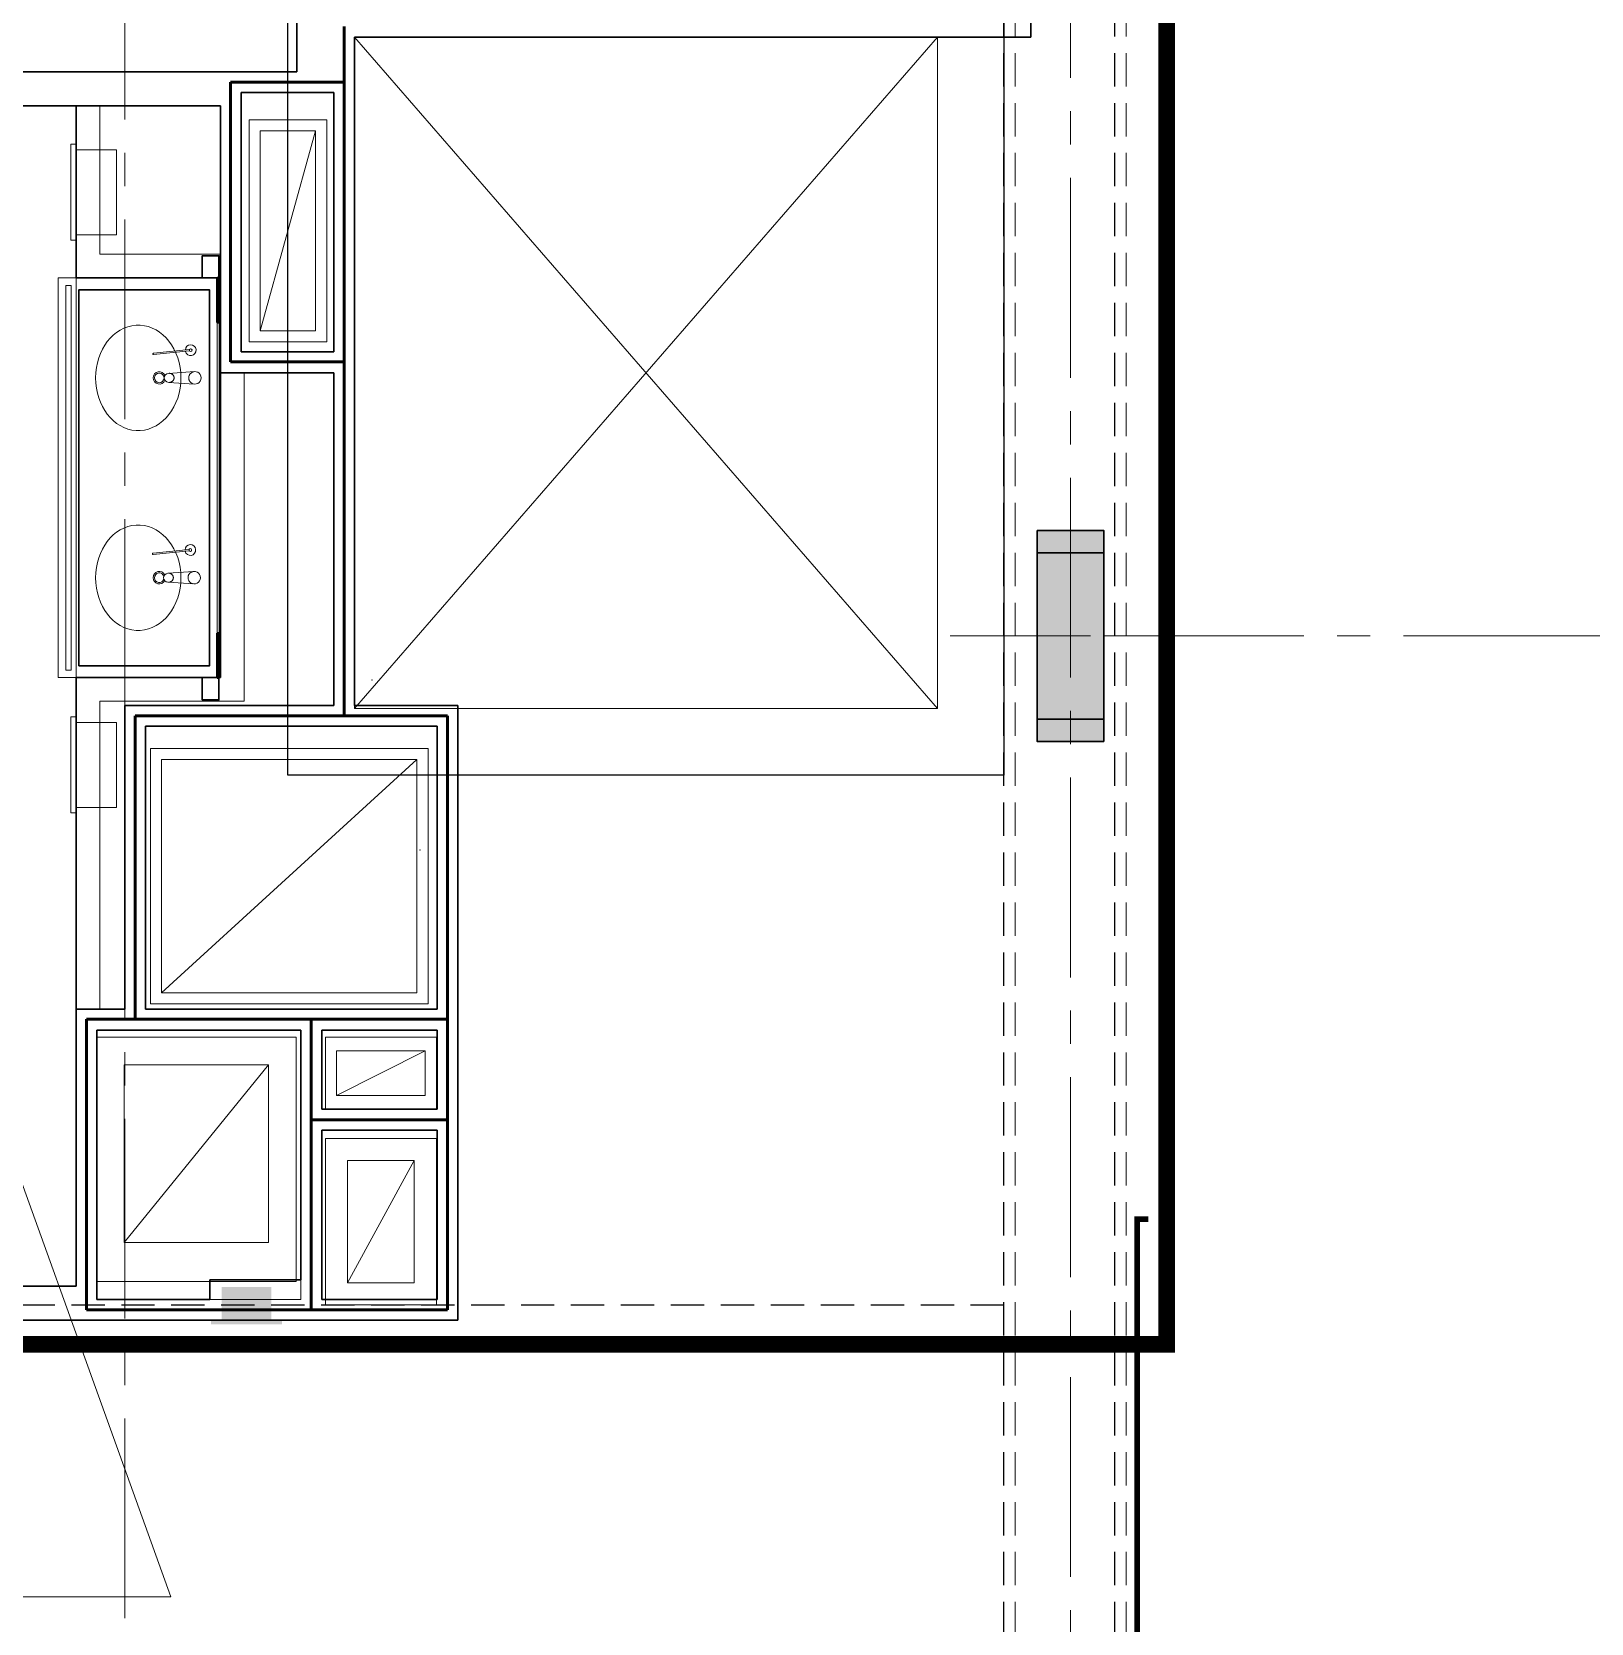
# Model space of a CAD drawing. Header units: inches. Extents: x -26012 to 27, y -11337 to 2082.
# Drawn here: x -23408.1 to -23127.2, y 489.3 to 776 of the extents above; entities that cross this region are included whole.
import ezdxf

# ---------------------------------------------------------------- set-up
doc = ezdxf.new("R2010")
doc.units = ezdxf.units.IN
doc.header["$LTSCALE"] = 48
doc.header["$MEASUREMENT"] = 0
for name, pattern in [('A106$0$DGN Style 3', [333.675049, 238.33932, -95.335728]), ('A106$0$DGN Style 5', [1334.700194, 572.014369, -762.685825]), ('A605$0$HIDDEN2', [0.1875, 0.125, -0.0625]), ('A_Column Grid$0$CENTER2', [1.125, 0.75, -0.125, 0.125, -0.125]), ('Core Callout Boundary$0$DASHED2', [0.375, 0.25, -0.125]), ('NB - 13th_Penthouse_plan$0$HIDDEN2', [0.1875, 0.125, -0.0625])]:
    doc.linetypes.add(name, pattern=pattern)
for name, color, linetype in [('A106$0$A-ANNO-PATT-6-12', 8, 'Continuous'), ('A106$0$A-AREA-IDEN', 8, 'Continuous'), ('A106$0$A-COLS-COL6-12', 8, 'Continuous'), ('A106$0$A-COUNTER', 8, 'Continuous'), ('A106$0$A-EQPM-FEC', 8, 'Continuous'), ('A106$0$A-FLOR-LEVL', 8, 'Continuous'), ('A106$0$A-FLOR-OPENING', 8, 'Continuous'), ('A106$0$A-FLOR-PFIX', 8, 'Continuous'), ('A106$0$A-FLOR-SPCL', 8, 'Continuous'), ('A106$0$A-FLOR-STRCT-6-12', 8, 'Continuous'), ('A106$0$A-HVAC-RDFF', 8, 'Continuous'), ('A106$0$A-WALL-FULL-INTR', 8, 'Continuous'), ('A106$0$bc105-11 - A-WALL-FIRE', 8, 'Continuous'), ('A106$0$Level 30', 8, 'Continuous'), ('A605$0$A-ANNO-PATT-1-5', 8, 'Continuous'), ('A605$0$A-CLNG-MECH-SUPP', 8, 'Continuous'), ('A605$0$A-COLS-COL1-5', 8, 'Continuous'), ('A605$0$A-EQPM-FEC', 8, 'Continuous'), ('A605$0$A-FLOR-LEVL', 8, 'Continuous'), ('A605$0$A-GRID-COLS', 8, 'Continuous'), ('A605$0$A-WALL-GLASS-8-11', 8, 'Continuous'), ('A605$0$bc105-11 - Level 30', 8, 'Continuous'), ('A605$0$stcbeams', 8, 'A605$0$HIDDEN2'), ('A_Column Grid$0$A-GRID-GRD1-15', 8, 'A_Column Grid$0$CENTER2'), ('Core Callout Boundary$0$A-Detl-Iden', 6, 'Continuous'), ('NB - 13th_Penthouse_plan$0$stcbeams', 1, 'NB - 13th_Penthouse_plan$0$HIDDEN2'), ('NB - 13th_Penthouse_plan$0$STDROPS', 1, 'NB - 13th_Penthouse_plan$0$HIDDEN2'), ('NB - 13th_Penthouse_plan$0$STPJ', 1, 'NB - 13th_Penthouse_plan$0$HIDDEN2'), ('XREF', 8, 'Continuous')]:
    doc.layers.add(name, color=color, linetype=linetype)

# ---------------------------------------------------------------- blocks, each defined once
blk = doc.blocks.new('*U323')
at = {"layer": 'A106$0$A-EQPM-FEC', "linetype": 'Continuous', "lineweight": 13}
blk.add_hatch(color=256, dxfattribs=at).paths.add_polyline_path([(-6.38, -3.25), (-6.38, -2.5), (-4.5, -2.5), (-4.5, 3.5), (4.5, 3.5), (4.5, -2.5), (6.37, -2.5), (6.37, -3.25)])
blk.add_line((-6.38, -2.5), (6.37, -2.5), dxfattribs=at)
blk = doc.blocks.new('*U325')
at = {"layer": 'A106$0$A-FLOR-STRCT-6-12', "linetype": 'A106$0$DGN Style 3', "lineweight": 0}
for p, q in [((-52.54, -60.49), (52.46, 60.49)), ((52.46, -60.49), (-52.54, 60.49))]:
    blk.add_line(p, q, dxfattribs=at)
at = {"layer": 'A106$0$A-FLOR-STRCT-6-12', "linetype": 'A106$0$DGN Style 3', "lineweight": 13}
blk.add_3dface([(-52.54, 60.49), (52.46, 60.49), (52.46, -60.49), (-52.54, -60.49)], dxfattribs=at)
blk = doc.blocks.new('*U382')
at = {"layer": 'A106$0$A-FLOR-SPCL', "linetype": 'Continuous', "lineweight": 13}
for p, q in [((-1.81, 9.2), (-2.75, 9.2)), ((-2.75, -8.11), (-2.75, 9.2)), ((-1.81, -8.11), (-1.81, 9.2)), ((5.44, 8.2), (-1.81, 8.2)), ((-1.81, -8.11), (-2.75, -8.11))]:
    blk.add_line(p, q, dxfattribs=at)
blk = doc.blocks.new('*U381')
at = {"layer": 'A106$0$A-FLOR-SPCL', "linetype": 'Continuous', "lineweight": 13}
for q in [(3.53, 8.71), (-3.72, -6.6)]:
    blk.add_line((3.53, -6.6), q, dxfattribs=at)
blk.add_blockref('*U382', (-1.91, 0.51), dxfattribs=at)
blk = doc.blocks.new('*U393')
at = {"layer": 'A106$0$A-FLOR-PFIX', "linetype": 'Continuous', "lineweight": 13}
for p, q in [((-3.96, -0.17), (2.55, 0.49)), ((-3.94, -0.42), (2.56, 0.24))]:
    blk.add_line(p, q, dxfattribs=at)
for centre, major_axis, start_param, end_param in [((2.76, 0.38), (0.187, -0.966), 4.749388, 10.782456), ((-3.95, -0.3), (-0.023, 0.121), 6.195472, 9.337065)]:
    blk.add_ellipse(centre, major_axis=major_axis, ratio=0.97753, start_param=start_param, end_param=end_param, dxfattribs=at)
at = {"layer": 'A106$0$A-FLOR-PFIX', "linetype": 'Continuous', "lineweight": 13, "extrusion": (0, 0, -1)}
blk.add_ellipse((2.76, 0.38), major_axis=(-0.047, 0.242), ratio=0.97753, dxfattribs=at)
blk = doc.blocks.new('*U394')
at = {"layer": 'A106$0$A-FLOR-PFIX', "linetype": 'Continuous', "lineweight": 13}
for p, q in [((-3.96, -0.17), (2.55, 0.49)), ((-3.94, -0.42), (2.56, 0.24))]:
    blk.add_line(p, q, dxfattribs=at)
for centre, major_axis, start_param, end_param in [((2.76, 0.38), (0.187, -0.966), 4.749388, 10.782456), ((-3.95, -0.3), (-0.023, 0.121), 6.195472, 9.337065)]:
    blk.add_ellipse(centre, major_axis=major_axis, ratio=0.97753, start_param=start_param, end_param=end_param, dxfattribs=at)
at = {"layer": 'A106$0$A-FLOR-PFIX', "linetype": 'Continuous', "lineweight": 13, "extrusion": (0, 0, -1)}
blk.add_ellipse((2.76, 0.38), major_axis=(-0.047, 0.242), ratio=0.97753, dxfattribs=at)
blk = doc.blocks.new('*U395')
at = {"layer": 'A106$0$Level 30', "linetype": 'Continuous', "lineweight": 40}
for p, q in [((-0.16, -0.86), (0.16, -0.86)), ((-0.16, -8.89), (-0.16, -0.86)), ((0.16, -0.86), (0.16, -8.89)), ((0.16, -8.89), (-0.16, -8.89))]:
    blk.add_line(p, q, dxfattribs=at)
blk = doc.blocks.new('*U396')
at = {"layer": 'A106$0$Level 30', "linetype": 'Continuous', "lineweight": 40}
for p, q in [((0.16, 4.02), (-0.16, 4.02)), ((-0.16, 4.02), (-0.16, -4.02)), ((0.16, -4.02), (0.16, 4.02)), ((-0.16, -4.02), (0.16, -4.02))]:
    blk.add_line(p, q, dxfattribs=at)
blk = doc.blocks.new('*U402')
at = {"layer": 'A106$0$A-FLOR-SPCL', "linetype": 'Continuous', "lineweight": 13}
for p, q in [((-1.81, 8.11), (-2.75, 8.11)), ((-2.75, 8.11), (-2.75, -9.2)), ((-1.81, 8.11), (-1.81, -9.2)), ((5.44, -8.2), (-1.81, -8.2)), ((-1.81, -9.2), (-2.75, -9.2))]:
    blk.add_line(p, q, dxfattribs=at)
blk = doc.blocks.new('*U401')
at = {"layer": 'A106$0$A-FLOR-SPCL', "linetype": 'Continuous', "lineweight": 13}
for q in [(-3.72, 6.6), (3.53, -8.71)]:
    blk.add_line((3.53, 6.6), q, dxfattribs=at)
blk.add_blockref('*U402', (-1.91, -0.51), dxfattribs=at)
blk = doc.blocks.new('*U369')
at = {"layer": 'A106$0$A-COUNTER', "linetype": 'Continuous', "lineweight": 30, "extrusion": (-1.35827e-43, -6.15442e-35, -1), "flags": 128}
blk.add_lwpolyline([(1146, 68), (1334, 68), (1334, 610), (1146, 610), (1146, 68)], dxfattribs=at)
at = {"layer": 'A106$0$A-FLOR-PFIX', "linetype": 'Continuous', "lineweight": 13}
for p, q in [((-1275, 489.5), (-1312.6, 492)), ((-1275, 476.5), (-1312.6, 474)), ((-1274, 201.5), (-1311.6, 204)), ((-1274, 188.5), (-1311.6, 186))]:
    blk.add_line(p, q, dxfattribs=at)
for centre in [(-1313.2, 483), (-1312.2, 195)]:
    blk.add_arc(centre, 8.99, 86.2194, 273.7806, dxfattribs=at)
at = {"layer": 'A106$0$A-FLOR-PFIX', "linetype": 'A106$0$DGN Style 5', "lineweight": 0}
for centre in [(-1313.2, 483), (-1312.2, 195)]:
    blk.add_arc(centre, 8.99, 285.9103, 86.2194, dxfattribs=at)
at = {"layer": 'A106$0$A-FLOR-PFIX', "linetype": 'Continuous', "lineweight": 13}
for centre, major_axis, ratio, start_param, end_param in [((-1231.5, 483), (0, 76), 0.809169, 1.671656, 7.753122), ((-1276, 483), (-7.11, 0), 0.92221, 1.713861, 4.569325), ((-1231.5, 195), (0, 76), 0.809169, 1.671829, 7.752253), ((-1275, 195), (-7.11, 0), 0.92221, 1.713861, 4.569325)]:
    blk.add_ellipse(centre, major_axis=major_axis, ratio=ratio, start_param=start_param, end_param=end_param, dxfattribs=at)
at = {"layer": 'A106$0$A-FLOR-PFIX', "linetype": 'A106$0$DGN Style 5', "lineweight": 13}
for centre in [(-1231.5, 483), (-1231.5, 195)]:
    blk.add_ellipse(centre, major_axis=(0, 76), ratio=0.809169, start_param=1.470832, end_param=1.671656, dxfattribs=at)
at = {"layer": 'A106$0$A-FLOR-PFIX', "linetype": 'A106$0$DGN Style 5', "lineweight": 0}
for centre in [(-1276, 483), (-1275, 195)]:
    blk.add_ellipse(centre, major_axis=(-7.11, 0), ratio=0.92221, start_param=4.712389, end_param=7.853982, dxfattribs=at)
at = {"layer": 'A106$0$A-FLOR-PFIX', "linetype": 'Continuous', "lineweight": 0}
for centre, major_axis, start_param, end_param in [((-1261.8, 483), (0, -9), 5.098152, 10.610762), ((-1261.8, 483), (0, -7), 4.747561, 10.996484), ((-1261.8, 195), (0, -9), 5.208291, 10.500675), ((-1261.8, 195), (0, -7), 5.027949, 10.681021)]:
    blk.add_ellipse(centre, major_axis=major_axis, ratio=0.97753, start_param=start_param, end_param=end_param, dxfattribs=at)
at = {"layer": 'A106$0$A-WALL-FULL-INTR', "linetype": 'Continuous', "lineweight": 30}
for p, q in [((-656, 875), (-1142, 875)), ((-1142, 627), (-1142, 875)), ((-1350, 51), (-1350, 627)), ((-1142, 627), (-1350, 627)), ((-1142, 51), (-1350, 51)), ((-1142, 51), (-1142, -826)), ((-656, -826), (-1142, -826)), ((-1142, -875), (-360, -875))]:
    blk.add_line(p, q, dxfattribs=at)
for points in [[(-1323.8, 627), (-1323.8, 659), (-1347.8, 659), (-1347.8, 627)], [(-1323.8, 51), (-1323.8, 19), (-1347.8, 19), (-1347.8, 51)]]:
    blk.add_3dface(points, dxfattribs=at)
at = {"layer": 'A106$0$Level 30', "linetype": 'Continuous', "lineweight": 13}
blk.add_3dface([(-1345.3, 115.8), (-1348, 115.8), (-1348, 562.2), (-1345.3, 562.2)], dxfattribs=at)
at = {"layer": 'A106$0$A-FLOR-PFIX', "linetype": 'Continuous', "lineweight": 13, "extrusion": (0, 0, -1), "xscale": 8, "yscale": 8, "zscale": 8}
for name, p in [('*U393', (1285, 519.9)), ('*U394', (1284.5, 231.9))]:
    blk.add_blockref(name, p, dxfattribs=at)
at = {"layer": 'A106$0$A-FLOR-SPCL', "linetype": 'Continuous', "lineweight": 13, "extrusion": (0, 0, -1), "xscale": 8, "yscale": 8, "zscale": 8}
for name, p in [('*U381', (1171.7, 742)), ('*U401', (1171.7, -66.3))]:
    blk.add_blockref(name, p, dxfattribs=at)
at = {"layer": 'A106$0$Level 30', "linetype": 'Continuous', "lineweight": 40, "extrusion": (0, 0, -1), "xscale": 8, "yscale": 8, "zscale": 8}
for name, p in [('*U395', (1346.6, 633.9)), ('*U396', (1346.6, 83.1))]:
    blk.add_blockref(name, p, dxfattribs=at)
blk = doc.blocks.new('A106')
at = {"layer": 'A106$0$A-ANNO-PATT-6-12', "lineweight": 30, "extrusion": (0, 0, -1)}
blk.add_solid([(23227.01, 682.15), (23215.01, 682.15), (23227.01, 652.15), (23215.01, 652.15)], dxfattribs=at)
at = {"layer": 'A106$0$A-AREA-IDEN', "lineweight": 0, "elevation": 0.21, "flags": 128}
blk.add_lwpolyline([(-23428.21, 494.1), (-23383.12, 494.1), (-23424.17, 608.04)], dxfattribs=at)
at = {"layer": 'A106$0$A-COLS-COL6-12', "lineweight": 30}
blk.add_3dface([(-23227.01, 652.15), (-23215.01, 652.15), (-23215.01, 682.15), (-23227.01, 682.15)], dxfattribs=at)
at = {"layer": 'A106$0$A-FLOR-LEVL', "lineweight": 0}
blk.add_point((-23338.23, 628.58), dxfattribs=at)
at = {"layer": 'A106$0$A-FLOR-OPENING', "lineweight": 0}
for points in [[(-23369.02, 760.13), (-23355.02, 760.13), (-23355.02, 720.13), (-23369.02, 720.13)], [(-23386.77, 646.91), (-23336.77, 646.91), (-23336.77, 600.91), (-23386.77, 600.91)], [(-23396.52, 594.91), (-23360.52, 594.91), (-23360.52, 550.91), (-23396.52, 550.91)], [(-23355.27, 594.91), (-23335.27, 594.91), (-23335.27, 581.91), (-23355.27, 581.91)], [(-23355.27, 576.66), (-23335.27, 576.66), (-23335.27, 546.66), (-23355.27, 546.66)]]:
    blk.add_3dface(points, dxfattribs=at)
at = {"layer": 'A106$0$A-HVAC-RDFF', "lineweight": 0}
for p, q in [((-23357.02, 758.13), (-23367.02, 722.13)), ((-23338.77, 644.91), (-23384.77, 602.91)), ((-23337.27, 592.41), (-23353.27, 584.41)), ((-23391.52, 557.91), (-23365.52, 589.91)), ((-23351.27, 550.66), (-23339.27, 572.66))]:
    blk.add_line(p, q, dxfattribs=at)
at = {"layer": 'A106$0$A-HVAC-RDFF', "lineweight": 13}
for points in [[(-23367.02, 758.13), (-23357.02, 758.13), (-23357.02, 722.13), (-23367.02, 722.13)], [(-23384.77, 644.91), (-23338.77, 644.91), (-23338.77, 602.91), (-23384.77, 602.91)], [(-23353.27, 592.41), (-23337.27, 592.41), (-23337.27, 584.41), (-23353.27, 584.41)], [(-23391.52, 589.91), (-23365.52, 589.91), (-23365.52, 557.91), (-23391.52, 557.91)], [(-23351.27, 572.66), (-23339.27, 572.66), (-23339.27, 550.66), (-23351.27, 550.66)]]:
    blk.add_3dface(points, dxfattribs=at)
at = {"layer": 'A106$0$A-WALL-FULL-INTR', "lineweight": 30}
for p, q in [((-23228.15, 1009.17), (-23228.15, 775.04)), ((-23360.4, 830.03), (-23360.4, 768.78)), ((-23228.15, 775.04), (-23350.01, 775.05)), ((-23350.01, 775.05), (-23350.01, 654.66)), ((-23445.24, 768.78), (-23360.4, 768.78)), ((-23400.16, 762.66), (-23374.16, 762.66)), ((-23374.16, 762.66), (-23374.16, 714.57)), ((-23370.41, 765.03), (-23370.41, 718.32)), ((-23370.41, 765.03), (-23353.76, 765.03)), ((-23353.76, 765.03), (-23353.76, 718.32)), ((-23370.41, 718.32), (-23353.76, 718.32)), ((-23374.16, 714.57), (-23353.76, 714.57)), ((-23353.76, 714.57), (-23353.76, 654.66)), ((-23391.41, 654.66), (-23391.41, 599.91)), ((-23353.76, 654.66), (-23391.41, 654.66)), ((-23331.39, 654.66), (-23350.01, 654.66)), ((-23331.4, 543.91), (-23331.39, 654.66)), ((-23387.66, 650.91), (-23335.14, 650.91)), ((-23387.66, 650.91), (-23387.66, 599.91)), ((-23335.14, 650.91), (-23335.14, 599.91)), ((-23400.16, 599.91), (-23391.41, 599.91)), ((-23387.66, 599.91), (-23335.14, 599.91)), ((-23396.41, 596.16), (-23396.41, 547.66)), ((-23396.41, 596.16), (-23359.66, 596.16)), ((-23359.66, 596.16), (-23359.66, 551.16)), ((-23355.91, 596.16), (-23335.14, 596.16)), ((-23355.91, 596.16), (-23355.91, 581.91)), ((-23335.14, 596.16), (-23335.13, 581.91)), ((-23355.91, 581.91), (-23335.14, 581.91)), ((-23355.91, 578.16), (-23335.14, 578.16)), ((-23355.91, 578.16), (-23355.91, 547.66)), ((-23335.13, 578.16), (-23335.13, 547.66)), ((-23359.66, 551.16), (-23376.06, 551.16)), ((-23376.06, 551.16), (-23376.06, 547.66)), ((-23376.06, 547.66), (-23396.41, 547.66)), ((-23335.13, 547.66), (-23355.9, 547.66)), ((-23331.4, 543.91), (-23400.16, 543.91))]:
    blk.add_line(p, q, dxfattribs=at)
at = {"layer": 'A106$0$A-WALL-FULL-INTR', "lineweight": 0}
for p in [(-23359.66, 551.16), (-23376.06, 547.66)]:
    blk.add_line(p, (-23359.66, 547.66), dxfattribs=at)
at = {"layer": 'A106$0$A-WALL-FULL-INTR', "lineweight": 0, "flags": 128}
for points in [[(-23395.91, 762.66), (-23395.91, 735.91), (-23374.16, 735.91)], [(-23369.91, 714.57), (-23369.91, 655.41), (-23395.91, 655.41), (-23395.91, 599.91)]]:
    blk.add_lwpolyline(points, dxfattribs=at)
at = {"layer": 'A106$0$bc105-11 - A-WALL-FIRE', "lineweight": 53}
for p, q in [((-23351.89, 776.92), (-23351.89, 652.78)), ((-23372.35, 766.91), (-23372.35, 716.57)), ((-23372.35, 766.91), (-23351.89, 766.91)), ((-23372.35, 716.57), (-23351.89, 716.57)), ((-23333.26, 652.78), (-23389.54, 652.78)), ((-23389.54, 652.78), (-23389.54, 598.13)), ((-23333.26, 652.78), (-23333.26, 545.78)), ((-23333.26, 598.13), (-23398.28, 598.13)), ((-23398.28, 598.13), (-23398.28, 545.78)), ((-23357.81, 598.13), (-23357.81, 545.78)), ((-23333.26, 580), (-23357.81, 580)), ((-23333.26, 545.78), (-23398.28, 545.78))]:
    blk.add_line(p, q, dxfattribs=at)
at = {"layer": 'A106$0$A-EQPM-FEC', "lineweight": 13}
blk.add_blockref('*U323', (-23369.47, 546.41), dxfattribs=at)
at = {"layer": 'A106$0$A-FLOR-STRCT-6-12', "lineweight": 13}
blk.add_blockref('*U325', (-23297.47, 714.56), dxfattribs=at)
at = {"layer": 'A106$0$A-WALL-FULL-INTR', "lineweight": 30, "extrusion": (0, 0, -1), "xscale": 0.125, "yscale": 0.125, "zscale": 0.125}
blk.add_blockref('*U369', (23542.91, 653.28), dxfattribs=at)
blk = doc.blocks.new('A605')
at = {"layer": 'A605$0$A-EQPM-FEC', "lineweight": 13}
blk.add_hatch(color=256, dxfattribs=at).paths.add_polyline_path([(-23375.85, 543.16), (-23375.85, 543.91), (-23373.97, 543.91), (-23373.97, 549.91), (-23364.97, 549.91), (-23364.97, 543.91), (-23363.1, 543.91), (-23363.1, 543.16)])
at = {"layer": 'A605$0$A-ANNO-PATT-1-5', "extrusion": (0, 0, -1)}
blk.add_solid([(23215.01, 648.15), (23227.01, 648.15), (23215.01, 686.15), (23227.01, 686.15)], dxfattribs=at)
at = {"layer": 'A605$0$A-CLNG-MECH-SUPP', "lineweight": 0}
for p, q in [((-23400.16, 731.66), (-23403.41, 731.66)), ((-23403.41, 659.66), (-23403.41, 731.66)), ((-23400.16, 659.6), (-23400.16, 731.66)), ((-23401.03, 730.28), (-23402.03, 730.28)), ((-23402.03, 661.03), (-23402.03, 730.28)), ((-23401.03, 661.03), (-23401.03, 730.28)), ((-23400.16, 659.66), (-23403.41, 659.66)), ((-23401.03, 661.03), (-23402.03, 661.03))]:
    blk.add_line(p, q, dxfattribs=at)
at = {"layer": 'A605$0$A-COLS-COL1-5', "lineweight": 30}
blk.add_3dface([(-23215.01, 648.15), (-23227.01, 648.15), (-23227.01, 686.15), (-23215.01, 686.15)], dxfattribs=at)
at = {"layer": 'A605$0$A-EQPM-FEC', "lineweight": 13}
blk.add_line((-23375.85, 543.91), (-23363.1, 543.91), dxfattribs=at)
at = {"layer": 'A605$0$A-FLOR-LEVL', "lineweight": 0}
blk.add_point((-23338.23, 628.58), dxfattribs=at)
at = {"layer": 'A605$0$A-GRID-COLS', "lineweight": 0}
blk.add_line((-23217.41, 667.16), (-23242.71, 667.16), dxfattribs=at)
at = {"layer": 'A605$0$A-WALL-GLASS-8-11', "lineweight": 0}
blk.add_point((-23346.84, 659.24), dxfattribs=at)
at = {"layer": 'A605$0$bc105-11 - Level 30', "lineweight": 40}
for p, q in [((-23374.74, 731.66), (-23374.43, 731.66)), ((-23374.74, 723.62), (-23374.74, 731.66)), ((-23374.43, 731.66), (-23374.43, 723.62)), ((-23374.43, 723.62), (-23374.74, 723.62)), ((-23374.43, 667.69), (-23374.74, 667.69)), ((-23374.74, 667.69), (-23374.74, 659.66)), ((-23374.43, 659.66), (-23374.43, 667.69)), ((-23374.74, 659.66), (-23374.43, 659.66))]:
    blk.add_line(p, q, dxfattribs=at)
at = {"layer": 'A605$0$bc105-11 - Level 30', "lineweight": 13}
blk.add_3dface([(-23374.74, 667.76), (-23374.41, 667.76), (-23374.41, 723.56), (-23374.74, 723.56)], dxfattribs=at)
at = {"layer": 'A605$0$stcbeams', "lineweight": 0}
for p, q in [((-23231.02, 379.16), (-23231.02, 1009.17)), ((-23211.02, 379.16), (-23211.02, 1009.17))]:
    blk.add_line(p, q, dxfattribs=at)
blk = doc.blocks.new('Core Callout Boundary')
at = {"layer": 'Core Callout Boundary$0$A-Detl-Iden', "linetype": 'Core Callout Boundary$0$DASHED2', "const_width": 3, "flags": 128}
blk.add_lwpolyline([(-23203.71, 1040.12), (-23829.2, 1040.12), (-23829.2, 539.55), (-23203.71, 539.55)], close=True, dxfattribs=at)
blk = doc.blocks.new('NB - 13th_Penthouse_plan')
at = {"layer": 'NB - 13th_Penthouse_plan$0$stcbeams'}
for p, q in [((-23233.02, 379.16), (-23233.02, 1009.17)), ((-23213.02, 379.16), (-23213.02, 1009.17))]:
    blk.add_line(p, q, dxfattribs=at)
at = {"layer": 'NB - 13th_Penthouse_plan$0$stcbeams', "linetype": 'Continuous'}
blk.add_lwpolyline([(-23233.04, 642.09), (-23362.01, 642.09), (-23362.01, 787.09), (-23233.02, 787.09)], close=True, dxfattribs=at)
at = {"layer": 'NB - 13th_Penthouse_plan$0$STDROPS'}
blk.add_line((-23233.02, 546.63), (-23521.02, 546.63), dxfattribs=at)
at = {"layer": 'NB - 13th_Penthouse_plan$0$STPJ', "const_width": 1}
blk.add_lwpolyline([(-23207.02, 562.12), (-23209.02, 562.12), (-23209.02, -17.91)], dxfattribs=at)
blk = doc.blocks.new('A_Column Grid')
at = {"layer": 'A_Column Grid$0$A-GRID-GRD1-15', "lineweight": 0}
for p, q in [((-23221.02, 1667.67), (-23221.02, -2700.91)), ((-23391.41, 382.21), (-23391.41, 1655.99)), ((-23215.02, 667.16), (-20844.03, 667.16))]:
    blk.add_line(p, q, dxfattribs=at)

msp = doc.modelspace()

# ---------------------------------------------------------------- block references
at = {"layer": 'XREF'}
for name in ['A_Column Grid', 'A106', 'NB - 13th_Penthouse_plan', 'A605', 'Core Callout Boundary']:
    msp.add_blockref(name, (0, 0), dxfattribs=at)

doc.saveas('drawing.dxf')
